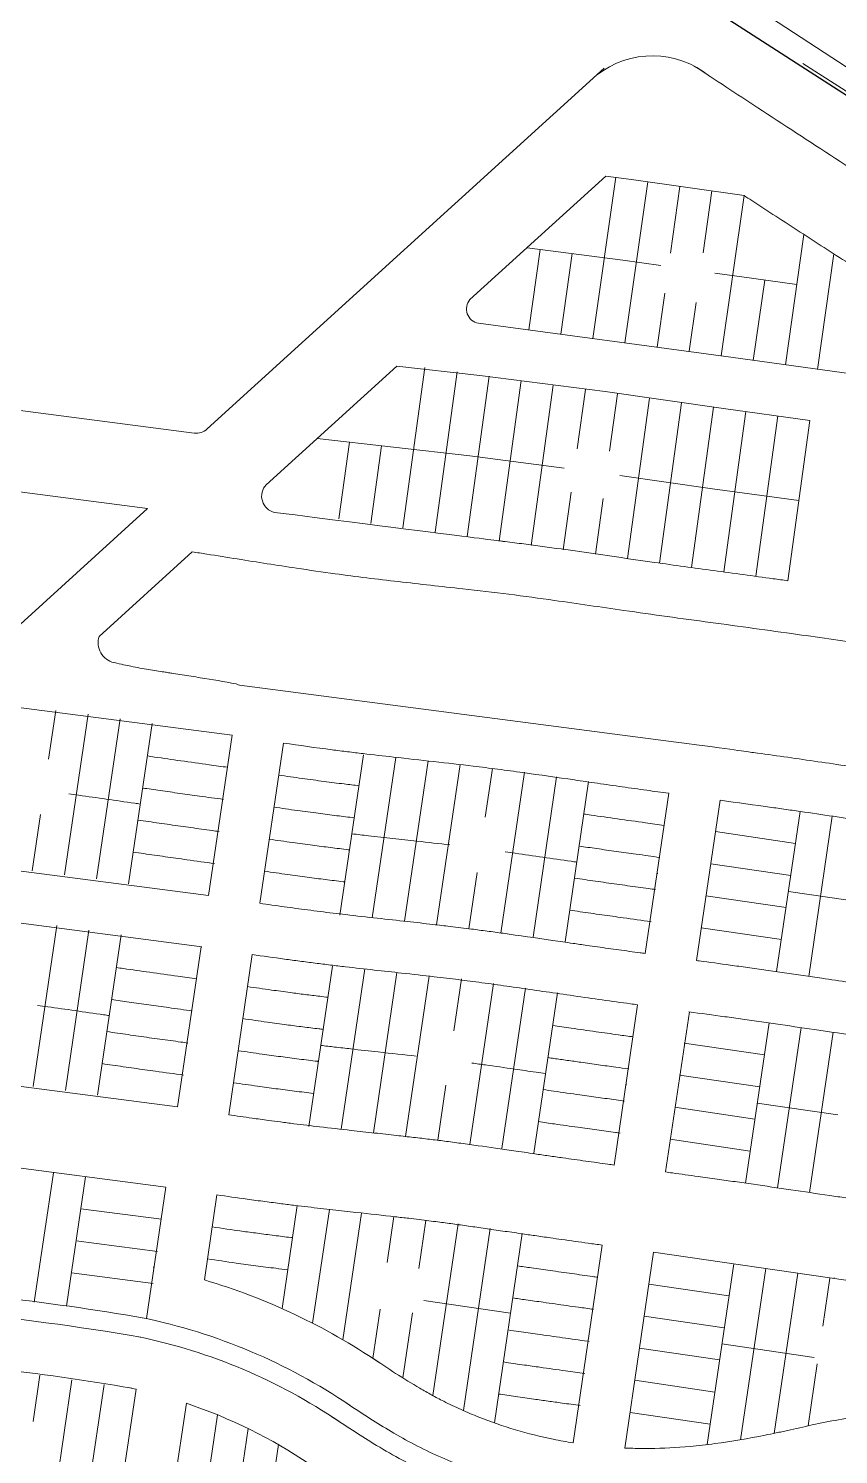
# Model space of a CAD drawing. Header units: metres. Extents: x 3557088 to 3598139, y 7314183 to 7334470.
# Drawn here: x 3581194.1 to 3581444.3, y 7320889.1 to 7321329.4 of the extents above; entities that cross this region are included whole.
import ezdxf

# ---------------------------------------------------------------- set-up
doc = ezdxf.new("R2010")
doc.units = ezdxf.units.M
doc.linetypes.add('JIS_02_4.0', pattern=[5.5, 4, -1.5])
for name, color, linetype, lineweight in [('CMS_Limite_Urbanizable', 1, 'Continuous', 30), ('Imagen', 17, 'Continuous', 0), ('Imagen_ZonaUrbanizable', 17, 'Continuous', 0)]:
    doc.layers.add(name, color=color, linetype=linetype, lineweight=lineweight)
doc.layers.add('nuevo', color=7, linetype='Continuous', lineweight=15, true_color=0xf2f2f2)
picture_1 = doc.add_image_def('image1.jpg', size_in_pixel=(4800, 2360))
picture_2 = doc.add_image_def('image2.jpg', size_in_pixel=(4800, 2360))

msp = doc.modelspace()

# ---------------------------------------------------------------- linework, layer by layer
at = {"layer": 'CMS_Limite_Urbanizable'}
msp.add_lwpolyline([(3581878.26, 7321033.14), (3581585.58, 7321219.43), (3581216.87, 7321456.61), (3581018.47, 7321577.08), (3580937.19, 7321630.19), (3580838.66, 7321692.13), (3580787.23, 7321721.19), (3580639.43, 7321899.05), (3580523.53, 7322037.13)], dxfattribs=at)
at = {"layer": 'nuevo'}
for p, q in [((3581249.28, 7321205.73), (3581371.93, 7321317.09)), ((3581138, 7321126.68), (3581257.01, 7321111.17)), ((3581200.32, 7321103.75), (3581202.54, 7321118.83)), ((3581205.18, 7321068.03), (3581212.48, 7321117.72)), ((3581215.1, 7321066.79), (3581222.38, 7321116.26)), ((3581225, 7321065.34), (3581232.27, 7321114.81)), ((3581249.73, 7321061.7), (3581257.01, 7321111.17)), ((3581300.27, 7321054.84), (3581307.55, 7321104.34)), ((3581310.22, 7321053.74), (3581317.5, 7321103.24)), ((3581320.16, 7321052.62), (3581327.44, 7321102.12)), ((3581335.15, 7321085.83), (3581337.37, 7321100.91)), ((3581340.01, 7321050.11), (3581347.31, 7321099.8)), ((3581349.93, 7321048.87), (3581357.21, 7321098.34)), ((3581359.83, 7321047.42), (3581367.1, 7321096.89)), ((3581384.56, 7321043.78), (3581391.83, 7321093.25)), ((3581195.27, 7321069.35), (3581197.81, 7321086.66)), ((3581425.18, 7321038.19), (3581432.45, 7321087.65)), ((3581435.07, 7321036.73), (3581442.34, 7321086.2)), ((3581249.73, 7321061.7), (3581130.72, 7321077.21)), ((3581330.09, 7321051.43), (3581332.64, 7321068.75)), ((3581247.66, 7321045.83), (3581128.39, 7321061.38)), ((3581195.58, 7321002.72), (3581202.88, 7321052.41)), ((3581205.5, 7321001.49), (3581212.78, 7321050.96)), ((3581215.4, 7321000.03), (3581222.67, 7321049.5)), ((3581255.95, 7320993.99), (3581263.22, 7321043.46)), ((3581280.68, 7320990.35), (3581287.96, 7321039.82)), ((3581290.67, 7320989.51), (3581297.94, 7321039.01)), ((3581300.61, 7320988.4), (3581307.89, 7321037.9)), ((3581310.56, 7320987.29), (3581317.83, 7321036.79)), ((3581325.46, 7321019.94), (3581327.82, 7321035.95)), ((3581330.41, 7320984.81), (3581337.71, 7321034.5)), ((3581340.33, 7320983.57), (3581347.6, 7321033.04)), ((3581350.23, 7320982.12), (3581357.5, 7321031.59)), ((3581374.96, 7320978.48), (3581382.23, 7321027.95)), ((3581415.58, 7320972.89), (3581422.85, 7321022.36)), ((3581425.47, 7320971.43), (3581432.74, 7321020.9)), ((3581435.37, 7320969.98), (3581442.64, 7321019.45)), ((3581240.13, 7320996.39), (3581121.12, 7321011.9)), ((3581320.49, 7320986.12), (3581322.99, 7321003.09)), ((3581236.49, 7320971.65), (3581117.48, 7320987.17)), ((3581195.9, 7320936.18), (3581201.77, 7320976.1)), ((3581205.83, 7320934.93), (3581211.69, 7320974.81)), ((3581230.53, 7320931.06), (3581236.5, 7320971.67)), ((3581248.45, 7320942.99), (3581252.31, 7320969.26)), ((3581235.2, 7320961.74), (3581210.25, 7320964.99)), ((3581272.42, 7320934.14), (3581277.09, 7320965.93)), ((3581281.86, 7320929.63), (3581287.03, 7320964.76)), ((3581291.22, 7320924.51), (3581296.97, 7320963.65)), ((3581304.83, 7320948.37), (3581306.92, 7320962.54)), ((3581314.68, 7320946.57), (3581316.85, 7320961.38)), ((3581319.01, 7320907.27), (3581326.8, 7320960.29)), ((3581328.43, 7320902.65), (3581336.69, 7320958.84)), ((3581233.91, 7320951.82), (3581208.79, 7320955.1)), ((3581337.99, 7320898.86), (3581346.59, 7320957.38)), ((3581362.35, 7320892.69), (3581371.32, 7320953.74)), ((3581378.28, 7320891.08), (3581387.18, 7320951.59)), ((3581232.62, 7320941.91), (3581207.34, 7320945.2)), ((3581403.71, 7320892.16), (3581411.91, 7320947.95)), ((3581414.04, 7320893.65), (3581421.8, 7320946.49)), ((3581424.43, 7320895.63), (3581431.7, 7320945.04)), ((3581439.4, 7320928.68), (3581441.59, 7320943.58)), ((3581300.48, 7320918.76), (3581302.72, 7320933.99)), ((3581309.7, 7320912.74), (3581312.66, 7320932.88)), ((3581434.88, 7320897.93), (3581437.7, 7320917.14)), ((3581195.54, 7320899.32), (3581197.64, 7320913.6)), ((3581199.87, 7320860.05), (3581207.53, 7320912.15)), ((3581209.65, 7320857.79), (3581217.42, 7320910.69)), ((3581219.4, 7320855.36), (3581227.32, 7320909.24)), ((3581235, 7320851.48), (3581242.85, 7320904.92)), ((3581244.74, 7320848.99), (3581252.44, 7320901.36)), ((3581254.13, 7320844.09), (3581261.92, 7320897.11)), ((3581263.33, 7320837.95), (3581271.3, 7320892.14)), ((3581263.33, 7320837.95), (3581271.3, 7320892.14))]:
    msp.add_line(p, q, dxfattribs=at)
for points in [[(3575455.33, 7324184.99), (3575576.89, 7324080.4), (3577500.76, 7323174.58), (3578121.4, 7323066.72), (3578289.83, 7323022.29), (3578861.67, 7322869.24), (3579658.22, 7322280.5), (3580053.02, 7322166.76), (3580719.03, 7321668.16), (3580748.96, 7321668.16), (3580849.2, 7321724.91), (3580875.29, 7321712.81), (3581099.05, 7321551.05), (3581400.01, 7321347.96), (3581923.42, 7321006.73), (3582118.99, 7320873.73), (3582154.89, 7320847.56), (3582520, 7320593.31)], [(3581330.46, 7321245.67), (3581372.4, 7321283.76)], [(3581372.4, 7321283.76), (3581381.02, 7321282.65), (3581415.1, 7321277.82)], [(3581348.08, 7321261.67), (3581377.68, 7321257.88), (3581389.39, 7321256.22)], [(3581406.11, 7321253.84), (3581414.46, 7321252.66), (3581431.4, 7321250.33)], [(3580994.82, 7320969.22), (3580985.6, 7321057.87), (3580941.39, 7321244.08), (3581245.28, 7321204.47)], [(3581333.06, 7321238.39), (3581411, 7321227.9), (3581446.07, 7321223.07), (3581481.22, 7321217.94), (3581493.87, 7321216.09)], [(3581267.53, 7321188.53), (3581307.87, 7321225.15)], [(3581307.87, 7321225.15), (3581333.47, 7321222.2), (3581372.19, 7321217.25), (3581408.79, 7321212.05), (3581435.44, 7321208.38)], [(3581309.75, 7321175.22), (3581316.56, 7321224.73)], [(3581319.66, 7321173.86), (3581326.47, 7321223.37)], [(3581329.57, 7321172.5), (3581336.38, 7321222.01)], [(3581339.47, 7321171.14), (3581346.28, 7321220.65)], [(3581349.38, 7321169.77), (3581356.19, 7321219.28)], [(3581363.58, 7321199.6), (3581366.1, 7321217.92)], [(3581373.58, 7321198.9), (3581376, 7321216.56)], [(3581379.1, 7321165.69), (3581385.91, 7321215.2)], [(3581389.01, 7321164.32), (3581395.82, 7321213.83)], [(3581398.91, 7321162.96), (3581405.72, 7321212.47)], [(3581408.82, 7321161.6), (3581415.63, 7321211.11)], [(3581418.73, 7321160.24), (3581425.54, 7321209.75)], [(3581428.63, 7321158.87), (3581435.44, 7321208.38)], [(3581283.27, 7321202.82), (3581330.45, 7321197.39), (3581359.53, 7321193.66)], [(3581289.94, 7321177.95), (3581293.2, 7321201.68)], [(3581299.85, 7321176.59), (3581303.14, 7321200.53)], [(3581140.47, 7321142.5), (3581147.74, 7321191.97), (3581230.87, 7321181.14), (3581182.31, 7321137.04), (3581140.47, 7321142.5)], [(3581376.73, 7321191.35), (3581405.33, 7321187.29), (3581432.04, 7321183.62)], [(3581359.29, 7321168.41), (3581361.74, 7321186.25)], [(3581369.19, 7321167.05), (3581371.56, 7321184.22)], [(3581215.93, 7321141.67), (3581244.7, 7321167.8)], [(3581259.28, 7321126.66), (3581394.16, 7321109.08)], [(3581272.82, 7321108.76), (3581265.56, 7321059.29)], [(3581297.56, 7321105.13), (3581290.3, 7321055.66)], [(3581407.69, 7321091.09), (3581400.41, 7321041.62)], [(3581406.26, 7321081.4), (3581431, 7321077.76)], [(3581404.81, 7321071.5), (3581429.54, 7321067.87)], [(3581403.35, 7321061.61), (3581428.09, 7321057.97)], [(3581428.81, 7321062.92), (3581453.68, 7321059.27)], [(3581401.9, 7321051.72), (3581426.63, 7321048.08)], [(3581240.13, 7320996.4), (3581247.41, 7321045.87)], [(3581398.23, 7321025.77), (3581390.81, 7320976.32)], [(3581396.66, 7321016.1), (3581421.4, 7321012.46)], [(3581395.21, 7321006.21), (3581419.94, 7321002.57)], [(3581393.75, 7320996.31), (3581418.49, 7320992.68)], [(3581419.21, 7320997.62), (3581444.08, 7320993.97)], [(3581392.3, 7320986.42), (3581417.03, 7320982.78)], [(3581387.18, 7320951.59), (3581505.92, 7320934.23)], [(3581385.73, 7320941.69), (3581410.46, 7320938.08)], [(3581316.25, 7320936.62), (3581342.96, 7320932.7)], [(3581384.28, 7320931.8), (3581409.01, 7320928.18)], [(3581408.28, 7320923.23), (3581436.73, 7320919.07)], [(3581382.84, 7320921.9), (3581407.55, 7320918.29)], [(3581381.39, 7320912.01), (3581406.1, 7320908.39)], [(3581379.94, 7320902.11), (3581404.64, 7320898.5)]]:
    msp.add_lwpolyline(points, dxfattribs=at)
at = {"layer": 'nuevo', "linetype": 'JIS_02_4.0', "ltscale": 21}
msp.add_lwpolyline([(3580397.65, 7322521.73), (3580431.61, 7322437.36), (3580455.52, 7322325.02), (3580488.03, 7322098.31), (3580616.19, 7321922.56), (3580789.5, 7321721.75), (3581141.35, 7321505.16), (3581790.27, 7321090.43), (3581883.72, 7321036.73), (3581994.64, 7320965.55), (3582159.39, 7320851.74), (3582268.18, 7320665.72), (3582295.77, 7320588.4), (3582299.46, 7320501.16), (3582269.42, 7320417.87), (3582227.42, 7320351.39), (3582180.36, 7320294.13)], dxfattribs=at)
at = {"layer": 'nuevo', "elevation": 0.53}
for points in [[(3581375.5, 7321283.44), (3581368.43, 7321233.63)], [(3581385.4, 7321282.03), (3581378.34, 7321232.29)], [(3581395.3, 7321280.63), (3581392.38, 7321260.06)], [(3581405.2, 7321279.22), (3581402.49, 7321260.1)], [(3581415.1, 7321277.82), (3581408.07, 7321228.31)], [(3581433.59, 7321265.78), (3581427.88, 7321225.5)], [(3581352.13, 7321261.15), (3581348.61, 7321236.29)], [(3581362.05, 7321259.88), (3581358.52, 7321234.96)], [(3581442.84, 7321259.8), (3581437.78, 7321224.1)], [(3581421.49, 7321251.69), (3581417.97, 7321226.91)], [(3581390.62, 7321247.67), (3581388.25, 7321230.96)], [(3581400.32, 7321244.82), (3581398.17, 7321229.72)]]:
    msp.add_lwpolyline(points, dxfattribs=at)
at = {"layer": 'nuevo'}
for centre, radius, start, end in [((3581386.85, 7321293.01), 27.93, 50.8423, 128.3076), ((3581333.8, 7321242.76), 4.43, 138.9253, 260.3974), ((3581245.92, 7321209.43), 5, 262.5743, 312.2403), ((3581271.24, 7321184.98), 5.13, 136.3482, 257.1942), ((3581221.92, 7321139.74), 6.3, 162.0938, 257.0385), ((3581193.15, 7320756.29), 194.72, 78.2347, 78.3168), ((3581104.58, 7320211.91), 730.13, 80.12153, 87.44638), ((3581193.15, 7320756.29), 194.72, 55.9171, 73.5014), ((3581104.58, 7320211.91), 724.13, 80.12153, 89.52147), ((3581193.15, 7320756.29), 178.72, 55.9171, 78.3168), ((3581193.15, 7320756.29), 178.72, 55.9171, 78.3168), ((3581193.15, 7320756.29), 172.72, 55.9171, 78.3168), ((3581104.58, 7320211.91), 708.13, 80.12153, 87.21085), ((3581193.15, 7320756.29), 156.72, 77.4085, 78.3168), ((3581193.15, 7320756.29), 156.72, 55.9171, 71.5101)]:
    msp.add_arc(centre, radius, start, end, dxfattribs=at)
for points, knots in [([(3581399.75, 7321317.78), (3581406.27, 7321313.49), (3581412.79, 7321309.21), (3581427.32, 7321299.69), (3581435.32, 7321294.46), (3581459.39, 7321278.84), (3581475.48, 7321268.51), (3581501.15, 7321252), (3581510.76, 7321245.81), (3581529.96, 7321233.39), (3581539.55, 7321227.16), (3581568.29, 7321208.43), (3581587.42, 7321195.89), (3581617.54, 7321176.06), (3581628.54, 7321168.8), (3581650.55, 7321154.26), (3581661.56, 7321146.99), (3581675.34, 7321137.9), (3581678.11, 7321136.08), (3581680.87, 7321134.27)], [26.020593, 26.020593, 26.020593, 26.020593, 49.410396, 49.410396, 78.050831, 78.050831, 135.331702, 135.331702, 169.668303, 169.668303, 204.004904, 204.004904, 272.678105, 272.678105, 312.24927, 312.24927, 351.820435, 351.820435, 361.736506, 361.736506, 361.736506, 361.736506]), ([(3581415.1, 7321277.82, 0.53), (3581415.9, 7321277.29), (3581416.71, 7321276.77), (3581422.48, 7321273), (3581427.45, 7321269.77), (3581437.4, 7321263.31), (3581442.37, 7321260.1), (3581457.29, 7321250.48), (3581467.22, 7321244.1), (3581482.76, 7321234.1), (3581488.39, 7321230.48), (3581494.92, 7321226.27), (3581495.84, 7321225.68), (3581496.76, 7321225.08)], [60.683622, 60.683622, 60.683622, 60.683622, 63.554719, 63.554719, 81.236744, 81.236744, 98.918769, 98.918769, 134.28282, 134.28282, 154.403072, 154.403072, 157.690721, 157.690721, 157.690721, 157.690721]), ([(3581270.11, 7321179.98), (3581340.08, 7321171.11), (3581340.68, 7321171.03), (3581343.22, 7321170.72), (3581345.16, 7321170.48), (3581349.03, 7321169.98), (3581350.96, 7321169.72), (3581356.72, 7321168.94), (3581360.54, 7321168.41), (3581368.14, 7321167.32), (3581371.93, 7321166.76), (3581379.65, 7321165.64), (3581383.57, 7321165.08), (3581390.53, 7321164.1), (3581393.56, 7321163.67), (3581399.65, 7321162.83), (3581402.7, 7321162.42), (3581411.86, 7321161.17), (3581417.99, 7321160.34), (3581425.64, 7321159.29), (3581427.14, 7321159.08), (3581428.63, 7321158.87)], [152.441223, 152.441223, 152.441223, 152.441223, 154.210496, 154.210496, 159.917703, 159.917703, 165.62491, 165.62491, 177.039324, 177.039324, 188.508533, 188.508533, 200.508086, 200.508086, 209.773863, 209.773863, 219.039641, 219.039641, 237.571195, 237.571195, 242.078054, 242.078054, 242.078054, 242.078054]), ([(3581244.7, 7321167.8), (3581246.2, 7321167.56), (3581247.68, 7321167.33), (3581252.34, 7321166.59), (3581255.48, 7321166.09), (3581264.8, 7321164.61), (3581270.87, 7321163.65), (3581280.89, 7321162.15), (3581284.87, 7321161.57), (3581292.08, 7321160.58), (3581295.31, 7321160.16), (3581301.81, 7321159.35), (3581305.08, 7321158.97), (3581314.94, 7321157.84), (3581321.59, 7321157.13), (3581332.98, 7321155.84), (3581337.73, 7321155.29), (3581347.19, 7321154.1), (3581351.9, 7321153.46), (3581363.76, 7321151.79), (3581370.89, 7321150.74), (3581382.46, 7321149.07), (3581386.91, 7321148.44), (3581395.82, 7321147.21), (3581400.28, 7321146.6), (3581413.67, 7321144.78), (3581422.61, 7321143.57), (3581438.99, 7321141.26), (3581446.43, 7321140.18), (3581461.29, 7321137.99), (3581468.71, 7321136.9), (3581483.54, 7321134.75), (3581490.96, 7321133.7), (3581502.65, 7321131.99), (3581506.9, 7321131.36), (3581514.19, 7321130.24), (3581517.22, 7321129.77), (3581523.29, 7321128.79), (3581526.33, 7321128.27), (3581533.86, 7321126.88), (3581538.36, 7321125.96), (3581542.82, 7321124.85)], [58.462686, 58.462686, 58.462686, 58.462686, 62.780418, 62.780418, 72.123578, 72.123578, 90.809896, 90.809896, 103.205042, 103.205042, 113.18457, 113.18457, 123.164097, 123.164097, 143.123152, 143.123152, 157.32746, 157.32746, 171.531769, 171.531769, 193.172108, 193.172108, 206.687442, 206.687442, 220.202776, 220.202776, 247.233445, 247.233445, 269.750193, 269.750193, 292.266941, 292.266941, 314.783689, 314.783689, 327.673284, 327.673284, 336.812106, 336.812106, 345.950927, 345.950927, 359.486487, 359.486487, 359.486487, 359.486487]), ([(3581220.51, 7321133.6), (3581222.88, 7321133.04), (3581224.34, 7321132.73), (3581227.65, 7321132.07), (3581229.47, 7321131.75), (3581232.87, 7321131.19), (3581234.46, 7321130.94), (3581236.42, 7321130.63), (3581236.88, 7321130.56), (3581237.83, 7321130.41), (3581238.3, 7321130.34), (3581239.71, 7321130.12), (3581240.64, 7321129.97), (3581243.44, 7321129.53), (3581245.3, 7321129.23), (3581250.84, 7321128.35), (3581254.49, 7321127.77), (3581258.65, 7321126.91), (3581258.57, 7321126.79), (3581259.29, 7321126.65)], [44.256699, 44.256699, 44.256699, 44.256699, 47.316733, 47.316733, 51.501838, 51.501838, 55.686944, 55.686944, 57.059335, 57.059335, 58.431725, 58.431725, 61.176507, 61.176507, 66.666069, 66.666069, 77.645195, 77.645195, 78.842321, 78.842321, 78.842321, 78.842321]), ([(3581272.82, 7321108.76), (3581277.76, 7321108.03), (3581282.76, 7321107.33), (3581289.46, 7321106.47), (3581291.07, 7321106.27), (3581294.26, 7321105.88), (3581295.85, 7321105.68), (3581300.59, 7321105.13), (3581303.72, 7321104.77), (3581315.3, 7321103.48), (3581323.53, 7321102.6), (3581334, 7321101.33), (3581336.52, 7321101.02), (3581341.64, 7321100.35), (3581344.22, 7321100), (3581352.03, 7321098.92), (3581357.32, 7321098.15), (3581365.07, 7321097.03), (3581367.46, 7321096.68), (3581372.38, 7321095.97), (3581374.93, 7321095.6), (3581380, 7321094.89), (3581382.53, 7321094.53), (3581387.32, 7321093.87), (3581389.58, 7321093.56), (3581391.83, 7321093.25)], [94.710873, 94.710873, 94.710873, 94.710873, 109.302354, 109.302354, 113.890202, 113.890202, 118.478051, 118.478051, 127.653749, 127.653749, 152.752586, 152.752586, 160.949308, 160.949308, 169.146031, 169.146031, 185.539475, 185.539475, 192.738829, 192.738829, 200.263739, 200.263739, 207.788648, 207.788648, 214.554924, 214.554924, 214.554924, 214.554924]), ([(3581394.16, 7321109.08), (3581412.7, 7321106.56), (3581415.39, 7321106.19), (3581421.19, 7321105.39), (3581424.31, 7321104.96), (3581433.64, 7321103.64), (3581439.88, 7321102.73), (3581452.45, 7321100.88), (3581458.77, 7321099.95), (3581465.28, 7321099), (3581465.44, 7321098.98), (3581465.59, 7321098.95)], [230.697763, 230.697763, 230.697763, 230.697763, 238.868868, 238.868868, 248.430905, 248.430905, 267.554979, 267.554979, 286.679053, 286.679053, 287.156719, 287.156719, 287.156719, 287.156719]), ([(3581230.79, 7321104.76), (3581231.54, 7321104.66), (3581232.28, 7321104.55), (3581235.72, 7321104.05), (3581238.45, 7321103.66), (3581244.08, 7321102.86), (3581246.98, 7321102.46), (3581251.8, 7321101.79), (3581253.73, 7321101.53), (3581255.65, 7321101.27)], [189.927381, 189.927381, 189.927381, 189.927381, 192.162521, 192.162521, 200.198784, 200.198784, 208.78889, 208.78889, 214.554924, 214.554924, 214.554924, 214.554924]), ([(3581229.34, 7321094.87), (3581231.13, 7321094.61), (3581232.93, 7321094.35), (3581236.78, 7321093.8), (3581238.83, 7321093.51), (3581242.89, 7321092.93), (3581244.91, 7321092.65), (3581249.4, 7321092.03), (3581251.85, 7321091.69), (3581254.3, 7321091.36)], [189.907038, 189.907038, 189.907038, 189.907038, 195.278507, 195.278507, 201.261377, 201.261377, 207.244248, 207.244248, 214.554924, 214.554924, 214.554924, 214.554924]), ([(3581271.37, 7321098.86), (3581273.78, 7321098.51), (3581276.2, 7321098.16), (3581280.87, 7321097.51), (3581283.11, 7321097.21), (3581287.44, 7321096.64), (3581289.52, 7321096.38), (3581293.11, 7321095.94), (3581294.64, 7321095.76), (3581296.16, 7321095.58)], [94.710873, 94.710873, 94.710873, 94.710873, 101.748866, 101.748866, 108.173251, 108.173251, 114.008191, 114.008191, 118.382743, 118.382743, 118.382743, 118.382743]), ([(3581206.52, 7321093.08), (3581207.55, 7321092.94), (3581208.59, 7321092.79), (3581215.22, 7321091.87), (3581220.97, 7321091.03), (3581227.47, 7321090.09), (3581228.04, 7321090.01), (3581228.61, 7321089.92)], [166.945274, 166.945274, 166.945274, 166.945274, 170.289054, 170.289054, 188.185723, 188.185723, 189.898409, 189.898409, 189.898409, 189.898409]), ([(3581407.69, 7321091.09), (3581413.06, 7321090.36), (3581418.38, 7321089.63), (3581425.35, 7321088.65), (3581427.02, 7321088.41), (3581430.38, 7321087.93), (3581432.06, 7321087.69), (3581437.12, 7321086.96), (3581440.51, 7321086.46), (3581450.32, 7321085.02), (3581456.77, 7321084.07), (3581463.28, 7321083.12)], [230.528704, 230.528704, 230.528704, 230.528704, 246.869843, 246.869843, 252.059842, 252.059842, 257.249841, 257.249841, 267.629838, 267.629838, 287.148223, 287.148223, 287.148223, 287.148223]), ([(3581269.92, 7321088.97), (3581272.31, 7321088.62), (3581274.73, 7321088.27), (3581279.3, 7321087.64), (3581281.45, 7321087.34), (3581285.53, 7321086.81), (3581287.46, 7321086.56), (3581291.16, 7321086.1), (3581292.94, 7321085.89), (3581294.7, 7321085.68)], [94.710873, 94.710873, 94.710873, 94.710873, 101.658634, 101.658634, 107.73387, 107.73387, 113.090015, 113.090015, 118.115349, 118.115349, 118.115349, 118.115349]), ([(3581365.62, 7321086.84), (3581366.37, 7321086.73), (3581367.11, 7321086.63), (3581370.55, 7321086.13), (3581373.28, 7321085.74), (3581378.91, 7321084.94), (3581381.8, 7321084.54), (3581386.62, 7321083.87), (3581388.55, 7321083.61), (3581390.48, 7321083.34)], [189.927381, 189.927381, 189.927381, 189.927381, 192.162521, 192.162521, 200.198784, 200.198784, 208.78889, 208.78889, 214.554924, 214.554924, 214.554924, 214.554924]), ([(3581227.89, 7321084.98), (3581228.97, 7321084.82), (3581230.07, 7321084.66), (3581233.33, 7321084.19), (3581235.53, 7321083.87), (3581239.92, 7321083.25), (3581242.11, 7321082.95), (3581246.46, 7321082.34), (3581248.63, 7321082.04), (3581251.5, 7321081.65), (3581252.22, 7321081.55), (3581252.94, 7321081.45)], [189.887737, 189.887737, 189.887737, 189.887737, 193.144429, 193.144429, 199.567099, 199.567099, 205.98977, 205.98977, 212.41244, 212.41244, 214.554924, 214.554924, 214.554924, 214.554924]), ([(3581268.47, 7321079.08), (3581270.85, 7321078.73), (3581273.25, 7321078.38), (3581277.71, 7321077.76), (3581279.76, 7321077.48), (3581283.68, 7321076.96), (3581285.54, 7321076.73), (3581289.23, 7321076.27), (3581291.06, 7321076.04), (3581293, 7321075.81), (3581293.12, 7321075.8), (3581293.25, 7321075.78)], [94.710873, 94.710873, 94.710873, 94.710873, 101.548424, 101.548424, 107.297702, 107.297702, 112.395864, 112.395864, 117.494027, 117.494027, 117.852872, 117.852872, 117.852872, 117.852872]), ([(3581293.98, 7321080.73), (3581295.69, 7321080.53), (3581297.4, 7321080.33), (3581304.21, 7321079.55), (3581309.2, 7321079.01), (3581317.54, 7321078.08), (3581320.95, 7321077.7), (3581324.28, 7321077.31)], [117.983447, 117.983447, 117.983447, 117.983447, 122.849807, 122.849807, 137.621096, 137.621096, 148.275557, 148.275557, 148.275557, 148.275557]), ([(3581226.43, 7321075.08), (3581227.51, 7321074.93), (3581228.59, 7321074.77), (3581231.88, 7321074.29), (3581234.1, 7321073.98), (3581238.54, 7321073.35), (3581240.76, 7321073.04), (3581245.85, 7321072.33), (3581248.73, 7321071.93), (3581251.59, 7321071.54)], [189.868495, 189.868495, 189.868495, 189.868495, 193.093902, 193.093902, 199.564463, 199.564463, 206.035024, 206.035024, 214.554924, 214.554924, 214.554924, 214.554924]), ([(3581341.35, 7321075.16), (3581342.38, 7321075.02), (3581343.42, 7321074.87), (3581350.05, 7321073.95), (3581355.8, 7321073.11), (3581362.3, 7321072.17), (3581362.87, 7321072.08), (3581363.44, 7321072)], [166.945274, 166.945274, 166.945274, 166.945274, 170.289054, 170.289054, 188.185723, 188.185723, 189.898409, 189.898409, 189.898409, 189.898409]), ([(3581364.17, 7321076.95), (3581365.96, 7321076.69), (3581367.76, 7321076.43), (3581371.61, 7321075.87), (3581373.65, 7321075.58), (3581377.72, 7321075.01), (3581379.74, 7321074.73), (3581384.22, 7321074.11), (3581386.68, 7321073.77), (3581389.12, 7321073.44)], [189.907038, 189.907038, 189.907038, 189.907038, 195.278507, 195.278507, 201.261377, 201.261377, 207.244248, 207.244248, 214.554924, 214.554924, 214.554924, 214.554924]), ([(3581267.01, 7321069.18), (3581269.38, 7321068.83), (3581271.77, 7321068.49), (3581276.17, 7321067.88), (3581278.18, 7321067.6), (3581282.05, 7321067.09), (3581283.92, 7321066.85), (3581287.63, 7321066.39), (3581289.46, 7321066.16), (3581291.45, 7321065.93), (3581291.62, 7321065.91), (3581291.8, 7321065.89)], [94.710873, 94.710873, 94.710873, 94.710873, 101.452756, 101.452756, 107.000804, 107.000804, 112.054154, 112.054154, 117.107504, 117.107504, 117.595291, 117.595291, 117.595291, 117.595291]), ([(3581362.71, 7321067.05), (3581363.8, 7321066.9), (3581364.89, 7321066.74), (3581368.16, 7321066.27), (3581370.36, 7321065.95), (3581374.75, 7321065.33), (3581376.94, 7321065.02), (3581381.29, 7321064.42), (3581383.45, 7321064.12), (3581386.33, 7321063.73), (3581387.05, 7321063.63), (3581387.77, 7321063.53)], [189.887737, 189.887737, 189.887737, 189.887737, 193.144429, 193.144429, 199.567099, 199.567099, 205.98977, 205.98977, 212.41244, 212.41244, 214.554924, 214.554924, 214.554924, 214.554924]), ([(3581265.55, 7321059.29), (3581268.03, 7321058.93), (3581270.54, 7321058.56), (3581275.46, 7321057.88), (3581277.85, 7321057.56), (3581281.6, 7321057.07), (3581282.94, 7321056.9), (3581285.58, 7321056.56), (3581286.9, 7321056.4), (3581289.51, 7321056.09), (3581290.8, 7321055.93), (3581295.39, 7321055.39), (3581298.64, 7321055.03), (3581304.97, 7321054.32), (3581308.06, 7321053.98), (3581313.79, 7321053.35), (3581316.44, 7321053.05), (3581320.81, 7321052.55), (3581322.58, 7321052.35), (3581326.57, 7321051.87), (3581328.75, 7321051.6), (3581331.74, 7321051.22), (3581332.54, 7321051.11), (3581334.14, 7321050.9), (3581334.95, 7321050.8), (3581337.38, 7321050.47), (3581339.03, 7321050.24), (3581345.61, 7321049.33), (3581350.71, 7321048.59), (3581358.06, 7321047.52), (3581360.16, 7321047.21), (3581363.69, 7321046.7), (3581365.1, 7321046.5), (3581367.63, 7321046.14), (3581368.74, 7321045.98), (3581372.06, 7321045.51), (3581374.26, 7321045.2), (3581378.64, 7321044.59), (3581380.82, 7321044.29), (3581383.51, 7321043.92), (3581384.04, 7321043.85), (3581384.56, 7321043.78)], [94.698586, 94.698586, 94.698586, 94.698586, 101.713452, 101.713452, 108.2426, 108.2426, 111.810579, 111.810579, 115.378557, 115.378557, 118.946536, 118.946536, 128.175086, 128.175086, 137.403637, 137.403637, 145.702058, 145.702058, 151.48392, 151.48392, 159.054654, 159.054654, 161.776463, 161.776463, 164.498272, 164.498272, 169.941889, 169.941889, 186.019096, 186.019096, 192.314651, 192.314651, 196.447345, 196.447345, 199.65892, 199.65892, 206.082069, 206.082069, 212.505218, 212.505218, 214.062034, 214.062034, 214.062034, 214.062034]), ([(3581361.26, 7321057.16), (3581362.34, 7321057), (3581363.42, 7321056.85), (3581366.7, 7321056.37), (3581368.93, 7321056.05), (3581373.37, 7321055.43), (3581375.58, 7321055.12), (3581380.68, 7321054.41), (3581383.55, 7321054.01), (3581386.41, 7321053.62)], [189.868495, 189.868495, 189.868495, 189.868495, 193.093902, 193.093902, 199.564463, 199.564463, 206.035024, 206.035024, 214.554924, 214.554924, 214.554924, 214.554924]), ([(3581263.22, 7321043.46), (3581266.49, 7321042.98), (3581269.82, 7321042.51), (3581274.74, 7321041.83), (3581276.29, 7321041.63), (3581279.45, 7321041.21), (3581281.06, 7321041.01), (3581284.24, 7321040.61), (3581285.82, 7321040.42), (3581288.93, 7321040.04), (3581290.46, 7321039.86), (3581295.02, 7321039.33), (3581297.99, 7321039), (3581303.77, 7321038.36), (3581306.59, 7321038.05), (3581312.81, 7321037.36), (3581316.16, 7321036.98), (3581320.67, 7321036.46), (3581321.94, 7321036.31), (3581324.43, 7321036.01), (3581325.65, 7321035.86), (3581328.06, 7321035.56), (3581329.26, 7321035.4), (3581331.69, 7321035.09), (3581332.92, 7321034.92), (3581335.42, 7321034.59), (3581336.68, 7321034.41), (3581340.5, 7321033.88), (3581343.11, 7321033.51), (3581348.45, 7321032.75), (3581351.18, 7321032.35), (3581356.76, 7321031.54), (3581359.61, 7321031.13), (3581365.44, 7321030.29), (3581368.41, 7321029.87), (3581374.25, 7321029.05), (3581377.14, 7321028.65), (3581380.76, 7321028.15), (3581381.5, 7321028.05), (3581382.23, 7321027.95)], [94.695032, 94.695032, 94.695032, 94.695032, 103.800759, 103.800759, 107.939148, 107.939148, 112.150826, 112.150826, 116.362505, 116.362505, 120.574183, 120.574183, 128.99754, 128.99754, 137.420896, 137.420896, 148.085721, 148.085721, 152.363141, 152.363141, 156.640562, 156.640562, 160.87752, 160.87752, 165.114478, 165.114478, 169.351436, 169.351436, 177.825352, 177.825352, 186.299268, 186.299268, 194.773184, 194.773184, 203.2471, 203.2471, 211.721016, 211.721016, 213.906266, 213.906266, 213.906266, 213.906266]), ([(3581221.19, 7321039.46), (3581221.94, 7321039.35), (3581222.68, 7321039.24), (3581226.12, 7321038.74), (3581228.85, 7321038.35), (3581234.48, 7321037.56), (3581237.38, 7321037.15), (3581242.19, 7321036.49), (3581244.12, 7321036.22), (3581246.05, 7321035.96)], [189.927381, 189.927381, 189.927381, 189.927381, 192.162521, 192.162521, 200.198784, 200.198784, 208.78889, 208.78889, 214.554924, 214.554924, 214.554924, 214.554924]), ([(3581400.41, 7321041.62), (3581400.7, 7321041.58), (3581400.98, 7321041.54), (3581404.47, 7321041.07), (3581407.64, 7321040.64), (3581412.61, 7321039.95), (3581414.43, 7321039.69), (3581418.12, 7321039.18), (3581420, 7321038.91), (3581423.77, 7321038.37), (3581425.67, 7321038.1), (3581431.39, 7321037.27), (3581435.24, 7321036.7), (3581444.7, 7321035.31), (3581450.34, 7321034.48), (3581456.07, 7321033.64)], [229.996666, 229.996666, 229.996666, 229.996666, 230.86741, 230.86741, 240.665872, 240.665872, 246.382937, 246.382937, 252.326615, 252.326615, 258.270293, 258.270293, 270.157649, 270.157649, 287.148223, 287.148223, 287.148223, 287.148223]), ([(3581261.77, 7321033.57), (3581264.21, 7321033.21), (3581266.67, 7321032.85), (3581271.07, 7321032.24), (3581272.99, 7321031.98), (3581276.45, 7321031.52), (3581277.98, 7321031.32), (3581281.04, 7321030.93), (3581282.56, 7321030.74), (3581284.89, 7321030.46), (3581285.72, 7321030.35), (3581286.55, 7321030.26)], [94.695032, 94.695032, 94.695032, 94.695032, 101.420748, 101.420748, 106.516827, 106.516827, 110.494899, 110.494899, 114.472971, 114.472971, 116.692369, 116.692369, 116.692369, 116.692369]), ([(3581219.74, 7321029.56), (3581221.53, 7321029.3), (3581223.33, 7321029.04), (3581227.18, 7321028.49), (3581229.22, 7321028.2), (3581233.29, 7321027.63), (3581235.31, 7321027.34), (3581239.79, 7321026.72), (3581242.25, 7321026.39), (3581244.69, 7321026.05)], [189.907038, 189.907038, 189.907038, 189.907038, 195.278507, 195.278507, 201.261377, 201.261377, 207.244248, 207.244248, 214.554924, 214.554924, 214.554924, 214.554924]), ([(3581196.92, 7321027.77), (3581197.95, 7321027.63), (3581198.99, 7321027.49), (3581205.62, 7321026.56), (3581211.37, 7321025.72), (3581217.87, 7321024.78), (3581218.44, 7321024.7), (3581219.01, 7321024.62)], [166.945274, 166.945274, 166.945274, 166.945274, 170.289054, 170.289054, 188.185723, 188.185723, 189.898409, 189.898409, 189.898409, 189.898409]), ([(3581398.09, 7321025.79), (3581401.82, 7321025.28), (3581405.51, 7321024.78), (3581411, 7321024.02), (3581412.84, 7321023.76), (3581416.59, 7321023.23), (3581418.51, 7321022.96), (3581422.39, 7321022.4), (3581424.35, 7321022.12), (3581430.24, 7321021.27), (3581434.22, 7321020.68), (3581443.34, 7321019.34), (3581448.52, 7321018.58), (3581453.77, 7321017.81)], [229.825234, 229.825234, 229.825234, 229.825234, 241.269154, 241.269154, 247.063156, 247.063156, 253.205106, 253.205106, 259.347055, 259.347055, 271.630954, 271.630954, 287.148223, 287.148223, 287.148223, 287.148223]), ([(3581260.32, 7321023.67), (3581262.81, 7321023.31), (3581265.33, 7321022.94), (3581269.85, 7321022.31), (3581271.82, 7321022.05), (3581275.46, 7321021.56), (3581277.14, 7321021.34), (3581280.46, 7321020.92), (3581282.11, 7321020.72), (3581284.19, 7321020.47), (3581284.64, 7321020.41), (3581285.1, 7321020.36)], [94.695032, 94.695032, 94.695032, 94.695032, 101.511377, 101.511377, 106.68805, 106.68805, 110.972923, 110.972923, 115.257795, 115.257795, 116.455174, 116.455174, 116.455174, 116.455174]), ([(3581356.02, 7321021.54), (3581357.89, 7321021.27), (3581359.79, 7321021), (3581364.26, 7321020.36), (3581366.84, 7321019.99), (3581371.71, 7321019.31), (3581374.01, 7321018.99), (3581377.83, 7321018.46), (3581379.36, 7321018.25), (3581380.88, 7321018.04)], [189.800681, 189.800681, 189.800681, 189.800681, 195.363533, 195.363533, 202.708039, 202.708039, 209.410861, 209.410861, 213.906266, 213.906266, 213.906266, 213.906266]), ([(3581218.28, 7321019.67), (3581219.37, 7321019.51), (3581220.46, 7321019.35), (3581223.73, 7321018.88), (3581225.93, 7321018.57), (3581230.32, 7321017.94), (3581232.51, 7321017.64), (3581236.86, 7321017.03), (3581239.03, 7321016.74), (3581241.9, 7321016.34), (3581242.62, 7321016.24), (3581243.34, 7321016.14)], [189.887737, 189.887737, 189.887737, 189.887737, 193.144429, 193.144429, 199.567099, 199.567099, 205.98977, 205.98977, 212.41244, 212.41244, 214.554924, 214.554924, 214.554924, 214.554924]), ([(3581258.87, 7321013.78), (3581261.31, 7321013.42), (3581263.79, 7321013.06), (3581268.18, 7321012.45), (3581270.08, 7321012.19), (3581273.89, 7321011.68), (3581275.8, 7321011.43), (3581279.61, 7321010.95), (3581281.49, 7321010.72), (3581283.44, 7321010.49), (3581283.54, 7321010.47), (3581283.64, 7321010.46)], [94.695032, 94.695032, 94.695032, 94.695032, 101.329429, 101.329429, 106.266312, 106.266312, 111.110724, 111.110724, 115.955136, 115.955136, 116.222728, 116.222728, 116.222728, 116.222728]), ([(3581284.37, 7321015.41), (3581285.81, 7321015.24), (3581287.23, 7321015.07), (3581290.32, 7321014.71), (3581291.98, 7321014.52), (3581296.54, 7321014), (3581299.38, 7321013.69), (3581306.24, 7321012.93), (3581310.17, 7321012.5), (3581313.88, 7321012.08)], [116.33818, 116.33818, 116.33818, 116.33818, 120.147459, 120.147459, 124.727269, 124.727269, 132.936455, 132.936455, 145.164462, 145.164462, 145.164462, 145.164462]), ([(3581354.57, 7321011.65), (3581355.17, 7321011.56), (3581355.77, 7321011.47), (3581357.74, 7321011.19), (3581359.12, 7321010.99), (3581361.91, 7321010.59), (3581363.31, 7321010.39), (3581366.53, 7321009.94), (3581368.34, 7321009.68), (3581371.94, 7321009.18), (3581373.72, 7321008.93), (3581376.84, 7321008.5), (3581378.18, 7321008.32), (3581379.52, 7321008.14)], [189.781641, 189.781641, 189.781641, 189.781641, 191.572433, 191.572433, 195.571825, 195.571825, 199.571217, 199.571217, 204.767574, 204.767574, 209.963931, 209.963931, 213.906266, 213.906266, 213.906266, 213.906266]), ([(3581216.83, 7321009.78), (3581217.91, 7321009.62), (3581218.99, 7321009.46), (3581222.27, 7321008.99), (3581224.5, 7321008.67), (3581228.94, 7321008.04), (3581231.15, 7321007.73), (3581236.25, 7321007.02), (3581239.13, 7321006.63), (3581241.98, 7321006.24)], [189.868495, 189.868495, 189.868495, 189.868495, 193.093902, 193.093902, 199.564463, 199.564463, 206.035024, 206.035024, 214.554924, 214.554924, 214.554924, 214.554924]), ([(3581331.05, 7321009.95), (3581331.07, 7321009.95), (3581331.09, 7321009.94), (3581332.47, 7321009.76), (3581333.85, 7321009.57), (3581338.14, 7321008.97), (3581341.13, 7321008.54), (3581346.38, 7321007.79), (3581348.59, 7321007.46), (3581351.84, 7321006.99), (3581352.83, 7321006.85), (3581353.84, 7321006.7)], [165.369309, 165.369309, 165.369309, 165.369309, 165.447166, 165.447166, 170.17076, 170.17076, 179.940295, 179.940295, 186.783696, 186.783696, 189.772654, 189.772654, 189.772654, 189.772654]), ([(3581257.41, 7321003.88), (3581259.86, 7321003.52), (3581262.35, 7321003.17), (3581266.74, 7321002.55), (3581268.63, 7321002.3), (3581272.42, 7321001.79), (3581274.32, 7321001.54), (3581278.24, 7321001.05), (3581280.23, 7321000.8), (3581282.18, 7321000.56)], [94.695032, 94.695032, 94.695032, 94.695032, 101.287602, 101.287602, 106.146941, 106.146941, 110.916162, 110.916162, 115.995061, 115.995061, 115.995061, 115.995061]), ([(3581353.11, 7321001.76), (3581354.19, 7321001.6), (3581355.27, 7321001.44), (3581359.01, 7321000.9), (3581361.72, 7321000.52), (3581366.3, 7320999.87), (3581368.18, 7320999.61), (3581371.9, 7320999.09), (3581373.75, 7320998.83), (3581376.45, 7320998.46), (3581377.31, 7320998.34), (3581378.16, 7320998.23)], [189.762606, 189.762606, 189.762606, 189.762606, 192.955434, 192.955434, 200.620061, 200.620061, 206.00337, 206.00337, 211.386679, 211.386679, 213.906266, 213.906266, 213.906266, 213.906266]), ([(3581255.95, 7320993.99), (3581258.33, 7320993.64), (3581260.74, 7320993.3), (3581264.85, 7320992.72), (3581266.52, 7320992.49), (3581269.46, 7320992.1), (3581270.71, 7320991.93), (3581273.33, 7320991.59), (3581274.69, 7320991.41), (3581277.39, 7320991.07), (3581278.73, 7320990.91), (3581281.36, 7320990.59), (3581282.66, 7320990.44), (3581287.33, 7320989.89), (3581290.6, 7320989.51), (3581296.23, 7320988.89), (3581298.64, 7320988.62), (3581303.31, 7320988.1), (3581305.58, 7320987.85), (3581309.58, 7320987.4), (3581311.34, 7320987.2), (3581314.74, 7320986.81), (3581316.38, 7320986.62), (3581319.53, 7320986.24), (3581321.07, 7320986.05), (3581323.43, 7320985.74), (3581324.26, 7320985.63), (3581325.95, 7320985.41), (3581326.81, 7320985.3), (3581329.42, 7320984.94), (3581331.21, 7320984.7), (3581336.51, 7320983.95), (3581340.15, 7320983.43), (3581346.09, 7320982.57), (3581348.27, 7320982.25), (3581351.91, 7320981.72), (3581353.34, 7320981.51), (3581356.24, 7320981.1), (3581357.71, 7320980.89), (3581360.36, 7320980.51), (3581361.54, 7320980.34), (3581363.88, 7320980.01), (3581365.05, 7320979.85), (3581368.52, 7320979.37), (3581370.81, 7320979.05), (3581373.71, 7320978.65), (3581374.34, 7320978.57), (3581374.96, 7320978.48)], [94.684253, 94.684253, 94.684253, 94.684253, 101.034542, 101.034542, 105.305012, 105.305012, 108.439836, 108.439836, 111.813185, 111.813185, 115.186533, 115.186533, 118.559882, 118.559882, 127.474155, 127.474155, 134.519536, 134.519536, 141.564918, 141.564918, 147.417187, 147.417187, 153.269455, 153.269455, 159.121724, 159.121724, 162.237741, 162.237741, 165.353759, 165.353759, 171.585794, 171.585794, 183.412939, 183.412939, 190.022632, 190.022632, 194.177732, 194.177732, 198.332832, 198.332832, 201.65002, 201.65002, 204.967208, 204.967208, 211.601584, 211.601584, 213.426419, 213.426419, 213.426419, 213.426419]), ([(3581351.66, 7320991.86), (3581353.27, 7320991.63), (3581354.91, 7320991.39), (3581358.95, 7320990.81), (3581361.37, 7320990.46), (3581365.74, 7320989.85), (3581367.69, 7320989.58), (3581371.55, 7320989.04), (3581373.47, 7320988.78), (3581375.85, 7320988.45), (3581376.33, 7320988.39), (3581376.81, 7320988.32)], [189.74348, 189.74348, 189.74348, 189.74348, 194.523642, 194.523642, 201.338515, 201.338515, 206.920227, 206.920227, 212.50194, 212.50194, 213.906266, 213.906266, 213.906266, 213.906266]), ([(3581390.81, 7320976.32), (3581391.54, 7320976.22), (3581392.25, 7320976.12), (3581395.65, 7320975.66), (3581398.3, 7320975.3), (3581402.89, 7320974.66), (3581404.84, 7320974.39), (3581408.63, 7320973.86), (3581410.47, 7320973.6), (3581414.2, 7320973.07), (3581416.08, 7320972.8), (3581421.78, 7320971.97), (3581425.65, 7320971.4), (3581433.52, 7320970.25), (3581437.53, 7320969.66), (3581443.25, 7320968.82), (3581444.9, 7320968.58), (3581446.56, 7320968.33)], [229.286409, 229.286409, 229.286409, 229.286409, 231.504713, 231.504713, 239.807103, 239.807103, 246.067152, 246.067152, 252.103581, 252.103581, 258.140011, 258.140011, 270.212871, 270.212871, 282.285731, 282.285731, 287.148223, 287.148223, 287.148223, 287.148223]), ([(3581252.31, 7320969.26), (3581255.35, 7320968.81), (3581258.45, 7320968.37), (3581263.44, 7320967.68), (3581265.28, 7320967.43), (3581268.85, 7320966.96), (3581270.58, 7320966.74), (3581273.68, 7320966.34), (3581275.06, 7320966.17), (3581277.77, 7320965.84), (3581279.1, 7320965.68), (3581283.05, 7320965.22), (3581285.6, 7320964.92), (3581290.53, 7320964.37), (3581292.91, 7320964.1), (3581299.53, 7320963.37), (3581303.58, 7320962.92), (3581308.77, 7320962.33), (3581310.17, 7320962.17), (3581312.63, 7320961.89), (3581313.7, 7320961.76), (3581315.78, 7320961.51), (3581316.79, 7320961.38), (3581318.72, 7320961.14), (3581319.63, 7320961.03), (3581322.05, 7320960.71), (3581323.58, 7320960.51), (3581326.74, 7320960.08), (3581328.36, 7320959.85), (3581331.7, 7320959.38), (3581333.41, 7320959.14), (3581336.93, 7320958.63), (3581338.74, 7320958.37), (3581342.44, 7320957.83), (3581344.34, 7320957.56), (3581347.67, 7320957.07), (3581349.08, 7320956.87), (3581352.09, 7320956.44), (3581353.69, 7320956.21), (3581356.45, 7320955.81), (3581357.62, 7320955.65), (3581361.55, 7320955.09), (3581364.29, 7320954.71), (3581368.45, 7320954.14), (3581369.89, 7320953.94), (3581371.32, 7320953.74)], [94.678638, 94.678638, 94.678638, 94.678638, 102.617492, 102.617492, 107.154445, 107.154445, 111.293351, 111.293351, 114.66759, 114.66759, 118.041829, 118.041829, 124.790307, 124.790307, 131.538785, 131.538785, 144.155462, 144.155462, 149.025295, 149.025295, 153.002081, 153.002081, 156.978868, 156.978868, 160.611056, 160.611056, 166.36844, 166.36844, 172.125823, 172.125823, 177.883206, 177.883206, 183.64059, 183.64059, 189.406575, 189.406575, 193.499096, 193.499096, 197.992069, 197.992069, 201.218578, 201.218578, 209.018331, 209.018331, 213.189942, 213.189942, 213.189942, 213.189942]), ([(3581250.86, 7320959.36), (3581253.83, 7320958.93), (3581256.86, 7320958.49), (3581261.56, 7320957.84), (3581263.18, 7320957.62), (3581266.51, 7320957.18), (3581268.25, 7320956.95), (3581271.7, 7320956.51), (3581273.41, 7320956.3), (3581275.27, 7320956.07), (3581275.45, 7320956.05), (3581275.64, 7320956.03)], [94.678638, 94.678638, 94.678638, 94.678638, 102.379383, 102.379383, 106.326218, 106.326218, 110.449014, 110.449014, 114.571809, 114.571809, 115.025884, 115.025884, 115.025884, 115.025884]), ([(3581249.41, 7320949.47), (3581252.27, 7320949.05), (3581255.21, 7320948.63), (3581260.2, 7320947.94), (3581262.23, 7320947.66), (3581266.36, 7320947.11), (3581268.45, 7320946.84), (3581271.75, 7320946.43), (3581272.98, 7320946.28), (3581274.18, 7320946.13)], [94.678638, 94.678638, 94.678638, 94.678638, 102.057589, 102.057589, 106.967719, 106.967719, 111.877849, 111.877849, 114.822821, 114.822821, 114.822821, 114.822821]), ([(3581345.11, 7320947.34), (3581346.52, 7320947.14), (3581347.96, 7320946.93), (3581351.34, 7320946.44), (3581353.29, 7320946.16), (3581356.37, 7320945.73), (3581357.48, 7320945.57), (3581359.69, 7320945.26), (3581360.79, 7320945.11), (3581364.06, 7320944.65), (3581366.22, 7320944.35), (3581368.9, 7320943.98), (3581369.43, 7320943.91), (3581369.96, 7320943.84)], [189.661594, 189.661594, 189.661594, 189.661594, 193.81829, 193.81829, 199.251034, 199.251034, 202.347693, 202.347693, 205.444352, 205.444352, 211.637669, 211.637669, 213.189942, 213.189942, 213.189942, 213.189942]), ([(3581343.66, 7320937.45), (3581345, 7320937.25), (3581346.36, 7320937.05), (3581349.5, 7320936.6), (3581351.28, 7320936.35), (3581354.3, 7320935.92), (3581355.53, 7320935.74), (3581357.96, 7320935.4), (3581359.17, 7320935.23), (3581361.56, 7320934.9), (3581362.75, 7320934.74), (3581365.51, 7320934.36), (3581367.06, 7320934.14), (3581368.61, 7320933.93)], [189.643133, 189.643133, 189.643133, 189.643133, 193.582665, 193.582665, 198.542106, 198.542106, 201.928568, 201.928568, 205.31503, 205.31503, 208.701492, 208.701492, 213.189942, 213.189942, 213.189942, 213.189942]), ([(3581342.2, 7320927.55), (3581343.31, 7320927.39), (3581344.43, 7320927.23), (3581347.44, 7320926.8), (3581349.35, 7320926.52), (3581352.58, 7320926.06), (3581353.9, 7320925.88), (3581356.49, 7320925.51), (3581357.77, 7320925.33), (3581361.67, 7320924.79), (3581364.26, 7320924.43), (3581366.96, 7320924.06), (3581367.11, 7320924.04), (3581367.25, 7320924.02)], [189.624452, 189.624452, 189.624452, 189.624452, 192.874037, 192.874037, 198.185184, 198.185184, 201.780371, 201.780371, 205.375558, 205.375558, 212.773041, 212.773041, 213.189942, 213.189942, 213.189942, 213.189942]), ([(3581300.06, 7320919.04), (3581302.58, 7320917.35), (3581305.05, 7320915.71), (3581310, 7320912.53), (3581312.48, 7320911), (3581316.17, 7320908.84), (3581317.39, 7320908.15), (3581319.86, 7320906.81), (3581321.09, 7320906.16), (3581323.22, 7320905.09), (3581324.11, 7320904.65), (3581325.9, 7320903.8), (3581326.8, 7320903.38), (3581329.52, 7320902.16), (3581331.36, 7320901.38), (3581336.92, 7320899.18), (3581340.7, 7320897.87), (3581348.37, 7320895.59), (3581352.26, 7320894.62), (3581358.23, 7320893.39), (3581360.28, 7320893.02), (3581362.35, 7320892.69)], [303.346249, 303.346249, 303.346249, 303.346249, 312.581913, 312.581913, 322.080187, 322.080187, 326.855372, 326.855372, 331.630557, 331.630557, 335.010877, 335.010877, 338.391197, 338.391197, 345.151836, 345.151836, 358.673115, 358.673115, 372.194394, 372.194394, 379.244781, 379.244781, 379.244781, 379.244781]), ([(3581340.75, 7320917.66), (3581341.06, 7320917.61), (3581341.38, 7320917.57), (3581343.53, 7320917.26), (3581345.41, 7320916.99), (3581348.89, 7320916.49), (3581350.48, 7320916.26), (3581353.4, 7320915.85), (3581354.72, 7320915.66), (3581357.34, 7320915.3), (3581358.64, 7320915.11), (3581361.94, 7320914.66), (3581363.93, 7320914.38), (3581365.89, 7320914.12)], [189.606044, 189.606044, 189.606044, 189.606044, 190.5343, 190.5343, 195.839463, 195.839463, 200.18837, 200.18837, 203.843902, 203.843902, 207.499434, 207.499434, 213.189942, 213.189942, 213.189942, 213.189942]), ([(3581291.16, 7320905.74), (3581293.95, 7320903.87), (3581296.74, 7320902.03), (3581301.71, 7320898.85), (3581303.89, 7320897.5), (3581308.47, 7320894.8), (3581310.88, 7320893.45), (3581315.77, 7320890.9), (3581318.25, 7320889.69), (3581323.29, 7320887.41), (3581325.85, 7320886.34), (3581333.6, 7320883.34), (3581338.88, 7320881.62), (3581351.46, 7320878.27), (3581358.82, 7320876.87), (3581370.82, 7320875.47), (3581375.42, 7320875.14), (3581382.58, 7320874.94), (3581385.13, 7320874.93), (3581390.24, 7320875.04), (3581392.8, 7320875.15), (3581400.46, 7320875.66), (3581405.57, 7320876.21), (3581413.63, 7320877.36), (3581416.6, 7320877.84), (3581422.06, 7320878.83), (3581424.55, 7320879.31), (3581429.06, 7320880.25), (3581431.07, 7320880.69), (3581435.11, 7320881.6), (3581437.14, 7320882.05), (3581440.77, 7320882.84), (3581442.38, 7320883.18), (3581445.6, 7320883.81), (3581447.22, 7320884.1), (3581450.27, 7320884.58), (3581451.7, 7320884.78), (3581454.02, 7320885.04), (3581454.91, 7320885.13), (3581456.52, 7320885.26), (3581457.25, 7320885.31), (3581458.7, 7320885.39), (3581459.42, 7320885.42), (3581461.6, 7320885.49), (3581463.06, 7320885.49), (3581467.59, 7320885.39), (3581470.68, 7320885.17), (3581476.83, 7320884.45), (3581479.9, 7320883.96), (3581485.99, 7320882.74), (3581489.02, 7320882.02), (3581494.35, 7320880.58), (3581496.66, 7320879.9), (3581502.53, 7320878.03), (3581506.05, 7320876.79), (3581512.99, 7320874.09), (3581516.4, 7320872.63), (3581522.95, 7320869.49), (3581526.1, 7320867.82), (3581532.25, 7320864.21), (3581535.24, 7320862.27), (3581541.09, 7320858.19), (3581543.94, 7320856.05), (3581548.88, 7320852.15), (3581550.99, 7320850.42), (3581555.18, 7320846.93), (3581557.25, 7320845.18), (3581561.4, 7320841.69), (3581563.47, 7320839.96), (3581567.65, 7320836.57), (3581569.75, 7320834.91), (3581574.03, 7320831.71), (3581576.2, 7320830.17), (3581580.26, 7320827.51), (3581582.13, 7320826.35), (3581585.93, 7320824.16), (3581587.87, 7320823.11), (3581592.68, 7320820.7), (3581595.58, 7320819.39), (3581601.46, 7320817.02), (3581604.45, 7320815.97), (3581610.5, 7320814.07), (3581613.56, 7320813.24), (3581619.25, 7320811.86), (3581621.88, 7320811.3), (3581624.52, 7320810.79)], [303.346249, 303.346249, 303.346249, 303.346249, 313.413369, 313.413369, 321.174915, 321.174915, 329.568788, 329.568788, 337.962662, 337.962662, 346.356536, 346.356536, 363.144284, 363.144284, 385.772947, 385.772947, 399.752233, 399.752233, 407.517386, 407.517386, 415.28254, 415.28254, 430.812846, 430.812846, 439.875335, 439.875335, 447.50328, 447.50328, 453.687052, 453.687052, 459.870824, 459.870824, 464.74205, 464.74205, 469.613277, 469.613277, 473.874491, 473.874491, 476.500822, 476.500822, 478.637577, 478.637577, 480.774332, 480.774332, 485.047842, 485.047842, 494.1145, 494.1145, 503.181157, 503.181157, 512.247814, 512.247814, 519.292964, 519.292964, 530.272169, 530.272169, 541.251374, 541.251374, 551.79024, 551.79024, 562.329106, 562.329106, 572.867972, 572.867972, 580.994697, 580.994697, 589.121422, 589.121422, 597.248146, 597.248146, 605.374871, 605.374871, 613.501596, 613.501596, 620.19409, 620.19409, 626.886585, 626.886585, 636.569732, 636.569732, 646.252879, 646.252879, 655.936025, 655.936025, 664.078682, 664.078682, 664.078682, 664.078682]), ([(3581339.29, 7320907.77), (3581341, 7320907.52), (3581342.76, 7320907.26), (3581346.42, 7320906.74), (3581348.32, 7320906.47), (3581351.68, 7320905.99), (3581353.14, 7320905.78), (3581356.03, 7320905.38), (3581357.46, 7320905.18), (3581360.79, 7320904.72), (3581362.67, 7320904.46), (3581364.53, 7320904.21)], [189.587642, 189.587642, 189.587642, 189.587642, 194.600713, 194.600713, 199.775165, 199.775165, 203.7896, 203.7896, 207.804035, 207.804035, 213.189942, 213.189942, 213.189942, 213.189942]), ([(3581378.28, 7320891.08), (3581378.86, 7320891.06), (3581379.43, 7320891.04), (3581381.99, 7320890.96), (3581383.97, 7320890.94), (3581390.09, 7320891.01), (3581394.26, 7320891.23), (3581401, 7320891.84), (3581403.55, 7320892.12), (3581411.25, 7320893.13), (3581416.43, 7320894.01), (3581422.76, 7320895.28), (3581423.89, 7320895.51), (3581425.61, 7320895.88), (3581426.19, 7320896.01), (3581427.38, 7320896.27), (3581427.98, 7320896.4), (3581429.8, 7320896.8), (3581431.04, 7320897.08), (3581434.82, 7320897.93), (3581437.43, 7320898.5), (3581442.89, 7320899.59), (3581445.72, 7320900.09), (3581450.06, 7320900.7), (3581451.48, 7320900.87), (3581453.79, 7320901.09), (3581454.66, 7320901.17), (3581456.4, 7320901.29), (3581457.26, 7320901.34), (3581459.86, 7320901.46), (3581461.58, 7320901.49), (3581466.73, 7320901.45), (3581470.13, 7320901.26), (3581476.83, 7320900.6), (3581480.14, 7320900.13), (3581489.17, 7320898.51), (3581494.79, 7320897.13), (3581500.22, 7320895.52)], [397.292321, 397.292321, 397.292321, 397.292321, 399.236951, 399.236951, 405.953268, 405.953268, 419.881249, 419.881249, 428.315161, 428.315161, 445.182985, 445.182985, 448.836139, 448.836139, 450.735112, 450.735112, 452.634085, 452.634085, 456.432031, 456.432031, 464.027923, 464.027923, 471.623815, 471.623815, 475.217056, 475.217056, 477.352871, 477.352871, 479.488686, 479.488686, 483.760316, 483.760316, 492.303576, 492.303576, 500.846836, 500.846836, 515.949434, 515.949434, 515.949434, 515.949434]), ([(3581287.83, 7320900.75), (3581292.02, 7320897.95), (3581296.25, 7320895.16), (3581303.22, 7320890.91), (3581305.88, 7320889.36), (3581310.84, 7320886.68), (3581313.12, 7320885.52), (3581317.74, 7320883.31), (3581320.08, 7320882.27), (3581327.25, 7320879.27), (3581332.17, 7320877.5), (3581345.85, 7320873.32), (3581354.76, 7320871.41), (3581368.72, 7320869.63), (3581373.7, 7320869.22), (3581383.88, 7320868.87), (3581389.07, 7320868.95), (3581399.39, 7320869.54), (3581404.53, 7320870.05), (3581413.01, 7320871.19), (3581416.36, 7320871.72), (3581422.48, 7320872.8), (3581425.25, 7320873.33), (3581429.02, 7320874.11), (3581430.05, 7320874.33), (3581432.08, 7320874.77), (3581433.09, 7320875), (3581436.11, 7320875.67), (3581438.11, 7320876.12), (3581441.67, 7320876.9), (3581443.24, 7320877.23), (3581446.36, 7320877.84), (3581447.9, 7320878.13), (3581451.03, 7320878.63), (3581452.62, 7320878.85), (3581455.97, 7320879.22), (3581457.73, 7320879.35), (3581461.29, 7320879.49), (3581463.08, 7320879.5), (3581469.62, 7320879.32), (3581474.41, 7320878.79), (3581483.08, 7320877.27), (3581486.95, 7320876.38), (3581493.14, 7320874.69), (3581495.48, 7320873.99), (3581500.15, 7320872.48), (3581502.46, 7320871.69), (3581509.29, 7320869.16), (3581513.73, 7320867.29), (3581520.06, 7320864.2), (3581522.06, 7320863.15), (3581525.19, 7320861.4), (3581526.32, 7320860.74), (3581528.59, 7320859.37), (3581529.71, 7320858.66), (3581533.06, 7320856.49), (3581535.25, 7320854.97), (3581539.08, 7320852.18), (3581540.72, 7320850.94), (3581544.93, 7320847.64), (3581547.48, 7320845.54), (3581552.59, 7320841.27), (3581555.14, 7320839.1), (3581560.31, 7320834.79), (3581562.93, 7320832.64), (3581567.83, 7320828.83), (3581570.09, 7320827.15), (3581574.15, 7320824.33), (3581575.92, 7320823.16), (3581579.52, 7320820.92), (3581581.35, 7320819.85), (3581585.07, 7320817.81), (3581586.96, 7320816.84), (3581591.93, 7320814.44), (3581595.04, 7320813.09), (3581601.36, 7320810.68), (3581604.56, 7320809.61), (3581610.23, 7320807.93), (3581612.71, 7320807.27), (3581624.42, 7320805.31)], [303.346249, 303.346249, 303.346249, 303.346249, 318.382045, 318.382045, 327.421065, 327.421065, 334.884218, 334.884218, 342.347372, 342.347372, 357.562181, 357.562181, 384.024561, 384.024561, 398.619171, 398.619171, 413.794342, 413.794342, 428.969512, 428.969512, 438.951393, 438.951393, 447.24221, 447.24221, 450.310432, 450.310432, 453.378654, 453.378654, 459.515099, 459.515099, 464.385191, 464.385191, 469.255283, 469.255283, 474.273694, 474.273694, 479.921975, 479.921975, 485.570257, 485.570257, 500.506366, 500.506366, 512.595578, 512.595578, 520.011712, 520.011712, 527.427847, 527.427847, 542.260116, 542.260116, 549.281285, 549.281285, 553.386531, 553.386531, 557.491776, 557.491776, 565.702267, 565.702267, 572.008759, 572.008759, 582.031044, 582.031044, 592.053328, 592.053328, 602.075613, 602.075613, 610.33119, 610.33119, 616.468321, 616.468321, 622.605451, 622.605451, 628.742581, 628.742581, 638.563466, 638.563466, 648.384351, 648.384351, 655.879807, 655.879807, 655.879807, 655.879807])]:
    msp.add_open_spline(points, degree=3, knots=knots, dxfattribs=at)
for points in [[(3581269.19, 7321084.02), (3581269.19, 7321084.02), (3581269.19, 7321084.02), (3581269.19, 7321084.02)], [(3581388.2, 7321068.52), (3581388.28, 7321068.51), (3581388.36, 7321068.49), (3581388.44, 7321068.48)], [(3581378.6, 7321003.22), (3581378.68, 7321003.2), (3581378.76, 7321003.19), (3581378.84, 7321003.18)], [(3581442.86, 7320943.61), (3581442.9, 7320943.6), (3581442.93, 7320943.6), (3581442.96, 7320943.59)]]:
    msp.add_open_spline(points, degree=3, dxfattribs=at)

# ---------------------------------------------------------------- pictures from other files: only their frames are drawn
at = {"layer": 'Imagen'}
image = msp.add_image(picture_1, insert=(3557088.07, 7314320.11), size_in_units=(40983.87, 20150.4), rotation=-0.191111, dxfattribs=dict(at, fade=20))
image.dxf.flags = 7
at = {"layer": 'Imagen_ZonaUrbanizable'}
image = msp.add_image(picture_2, insert=(3572700.54, 7325067.98), size_in_units=(7743.81, 3807.38), rotation=-32.652839, dxfattribs=at)
image.dxf.flags = 7

doc.saveas('drawing.dxf')
